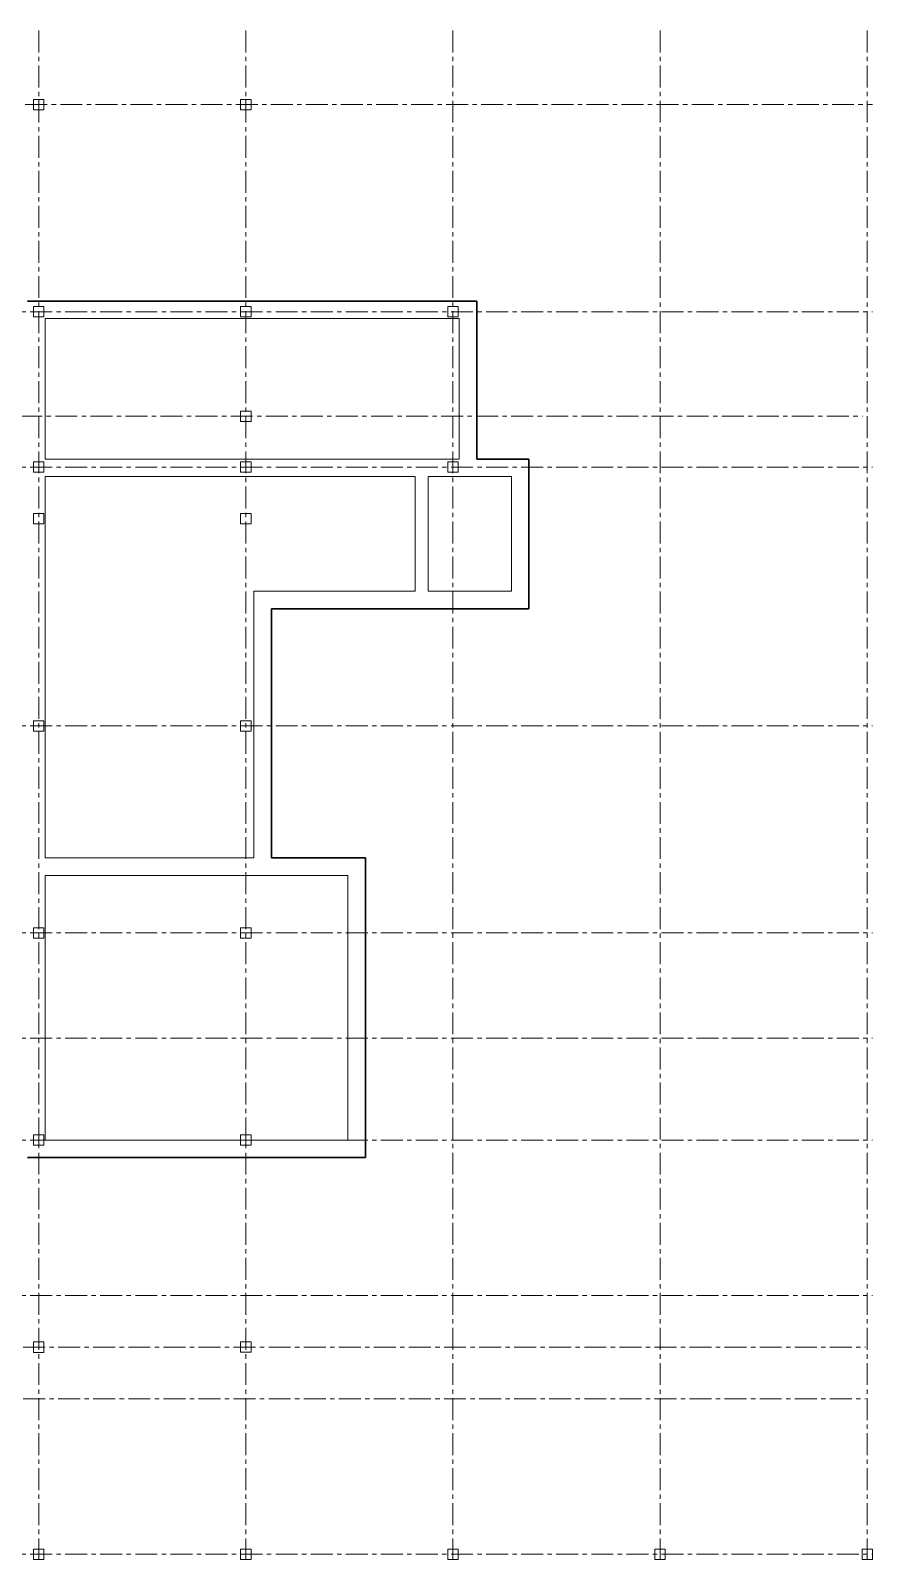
# Model space of a CAD drawing. Header units: millimetres. Extents: x -689206 to 4969298, y -1019800 to 703299.
# Drawn here: x 450292 to 474678, y 538877 to 583175 of the extents above; entities that cross this region are included whole.
import ezdxf

# ---------------------------------------------------------------- set-up
doc = ezdxf.new("R2010")
doc.units = ezdxf.units.MM
doc.linetypes.add('осеваяX2', pattern=[101.6, 63.5, -12.7, 12.7, -12.7])
doc.layers.add('несущие', color=7, linetype='Continuous', lineweight=30)
doc.layers.add('стены', color=7, linetype='Continuous', lineweight=20)

msp = doc.modelspace()

# ---------------------------------------------------------------- linework, layer by layer
at = {"layer": 'несущие', "lineweight": 20}
for p, q in [((450716.6, 570249.8), (450716.6, 559202.6)), ((461428.7, 570249.8), (461428.7, 566932.6)), ((461808.7, 570249.8), (461808.7, 566932.6)), ((456757.5, 559202.6), (450716.6, 559202.6)), ((456757.5, 558692.6), (450716.5, 558692.6)), ((450716.6, 558692.6), (450716.6, 555575.4))]:
    msp.add_line(p, q, dxfattribs=at)
at = {"layer": 'стены', "color": 1, "linetype": 'осеваяX2', "lineweight": 15, "ltscale": 10}
for p, q in [((450527.6, 583174.8), (450527.6, 538879.3)), ((456527.6, 583174.8), (456527.6, 538879.3)), ((462527.6, 583174.8), (462527.6, 538879.3)), ((468527.6, 583174.8), (468527.6, 538877.3)), ((474527.6, 583174.8), (474527.6, 538879.3)), ((425755.6, 581029.3), (474677.6, 581029.3)), ((402527.6, 575029.3), (474677.6, 575029.3)), ((402242, 572001.9), (474392, 572001.9)), ((402527.6, 570529.3), (474677.6, 570529.3)), ((402527.6, 563029.3), (474677.6, 563029.3)), ((402527.6, 557029.3), (474677.6, 557029.3)), ((402527.6, 553977.4), (474677.6, 553977.4)), ((402527.6, 551029.3), (474677.6, 551029.3)), ((402527.6, 546527.3), (474677.6, 546527.3)), ((402325.3, 545027.3), (474475.3, 545027.3)), ((402325.3, 543527.3), (474475.3, 543527.3)), ((402527.6, 539027.3), (474677.6, 539027.3))]:
    msp.add_line(p, q, dxfattribs=at)
at = {"layer": 'стены'}
for p, q in [((450377.6, 581029.3), (450677.6, 581029.3)), ((450527.6, 580879.3), (450527.6, 581179.3)), ((456377.6, 581029.3), (456677.6, 581029.3)), ((456527.6, 580879.3), (456527.6, 581179.3)), ((450527.6, 550877.3), (450527.6, 551177.3)), ((456527.6, 550879.3), (456527.6, 551179.3)), ((450377.6, 551027.3), (450677.6, 551027.3)), ((456377.6, 551029.3), (456677.6, 551029.3))]:
    msp.add_line(p, q, dxfattribs=at)
at = {"layer": 'стены', "lineweight": 30}
for p, q in [((459989.6, 575339.3), (450206.6, 575339.3)), ((463218.7, 575339.3), (459989.6, 575339.3)), ((463218.7, 575339.3), (463218.7, 570759.8)), ((463218.7, 570759.8), (464728.7, 570759.8)), ((464728.7, 570759.8), (464728.7, 566422.6)), ((457267.5, 566422.6), (459989.6, 566422.6)), ((457267.5, 566422.6), (457267.5, 559202.6)), ((459989.6, 566422.6), (462708.7, 566422.6)), ((462708.7, 566422.6), (463218.7, 566422.6)), ((464728.7, 566422.6), (463218.7, 566422.6)), ((457267.5, 559202.6), (459989.6, 559202.6)), ((459989.6, 559202.6), (459989.6, 550519.3)), ((459989.6, 550519.3), (450206.7, 550519.3))]:
    msp.add_line(p, q, dxfattribs=at)
at = {"layer": 'стены', "lineweight": 20}
for p, q in [((450716.6, 574829.3), (450716.6, 570759.8)), ((450716.6, 574829.3), (462708.7, 574829.3)), ((462708.7, 570759.8), (462708.7, 574829.3)), ((450716.6, 570759.8), (462708.7, 570759.8)), ((461428.7, 570249.8), (450716.6, 570249.8)), ((464218.7, 570249.8), (461808.7, 570249.8)), ((464218.7, 570249.8), (464218.7, 566932.6)), ((456757.5, 559202.6), (456757.5, 566932.6)), ((456757.5, 566932.6), (461428.7, 566932.6)), ((461808.7, 566932.6), (464218.7, 566932.6)), ((456757.5, 558692.6), (459479.6, 558692.6)), ((459479.6, 551029.3), (459479.6, 558692.6)), ((450716.6, 551027.3), (450716.6, 555575.4)), ((450716.7, 551029.3), (459479.6, 551029.3))]:
    msp.add_line(p, q, dxfattribs=at)
at = {"layer": 'стены', "color": 240, "true_color": 0xed1f24}
for points in [[(450377.6, 581179.3), (450677.6, 581179.3), (450677.6, 580879.3), (450377.6, 580879.3)], [(456377.6, 581179.3), (456677.6, 581179.3), (456677.6, 580879.3), (456377.6, 580879.3)], [(450377.6, 575179.3), (450677.6, 575179.3), (450677.6, 574879.3), (450377.6, 574879.3)], [(456377.6, 575179.3), (456677.6, 575179.3), (456677.6, 574879.3), (456377.6, 574879.3)], [(462377.6, 575179.3), (462677.6, 575179.3), (462677.6, 574879.3), (462377.6, 574879.3)], [(456377.6, 572151.9), (456677.6, 572151.9), (456677.6, 571851.9), (456377.6, 571851.9)], [(450377.6, 570679.3), (450677.6, 570679.3), (450677.6, 570379.3), (450377.6, 570379.3)], [(456377.6, 570679.3), (456677.6, 570679.3), (456677.6, 570379.3), (456377.6, 570379.3)], [(462377.6, 570679.3), (462677.6, 570679.3), (462677.6, 570379.3), (462377.6, 570379.3)], [(450377.6, 569179.3), (450677.6, 569179.3), (450677.6, 568879.3), (450377.6, 568879.3)], [(456377.6, 569179.3), (456677.6, 569179.3), (456677.6, 568879.3), (456377.6, 568879.3)], [(450377.6, 563179.3), (450677.6, 563179.3), (450677.6, 562879.3), (450377.6, 562879.3)], [(456377.6, 563179.3), (456677.6, 563179.3), (456677.6, 562879.3), (456377.6, 562879.3)], [(450377.6, 557179.3), (450677.6, 557179.3), (450677.6, 556879.3), (450377.6, 556879.3)], [(456377.6, 557179.3), (456677.6, 557179.3), (456677.6, 556879.3), (456377.6, 556879.3)], [(450377.6, 551177.3), (450677.6, 551177.3), (450677.6, 550877.3), (450377.6, 550877.3)], [(456377.6, 551179.3), (456677.6, 551179.3), (456677.6, 550879.3), (456377.6, 550879.3)], [(450377.6, 545177.3), (450677.6, 545177.3), (450677.6, 544877.3), (450377.6, 544877.3)], [(456377.6, 545179.3), (456677.6, 545179.3), (456677.6, 544879.3), (456377.6, 544879.3)], [(450377.6, 539179.3), (450677.6, 539179.3), (450677.6, 538879.3), (450377.6, 538879.3)], [(456377.6, 539179.3), (456677.6, 539179.3), (456677.6, 538879.3), (456377.6, 538879.3)], [(462377.6, 539179.3), (462677.6, 539179.3), (462677.6, 538879.3), (462377.6, 538879.3)], [(468377.6, 539177.3), (468677.6, 539177.3), (468677.6, 538877.3), (468377.6, 538877.3)], [(474377.6, 539179.3), (474677.6, 539179.3), (474677.6, 538879.3), (474377.6, 538879.3)]]:
    msp.add_lwpolyline(points, close=True, dxfattribs=at)

doc.saveas('drawing.dxf')
